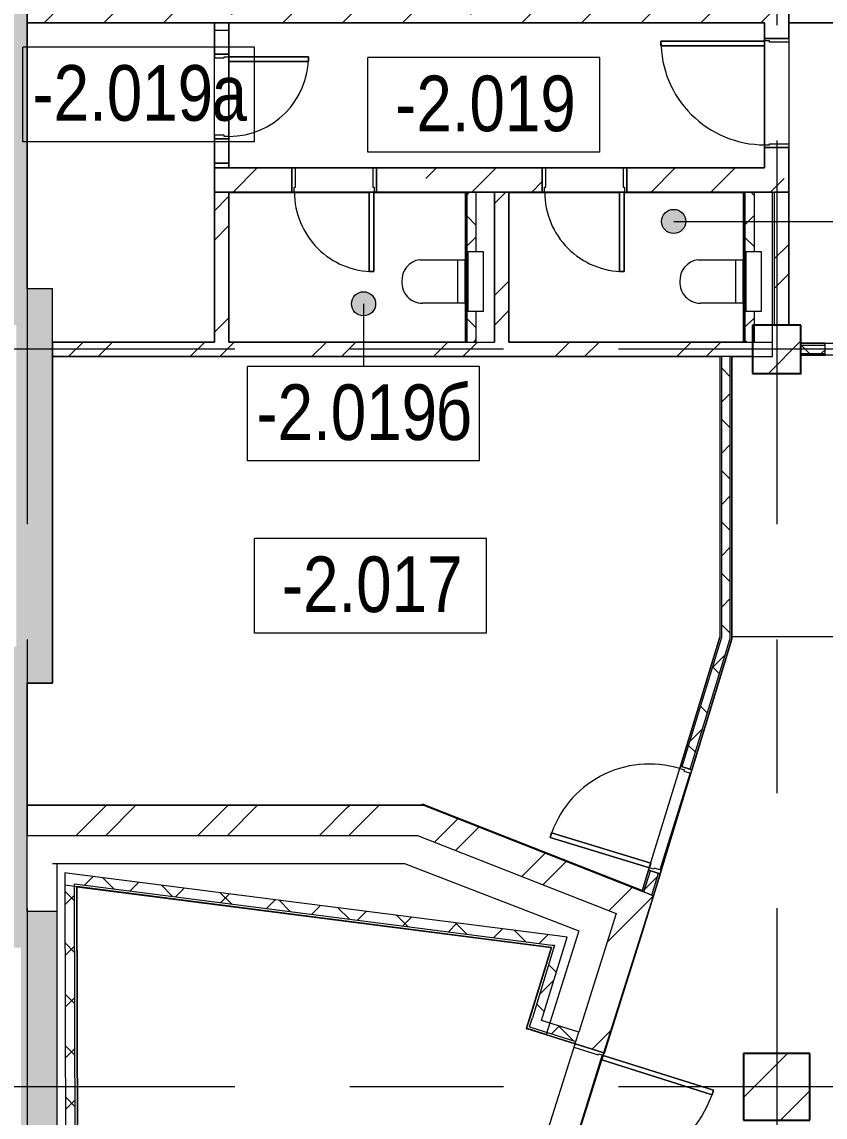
# Model space of a CAD drawing. Header units: millimetres. Extents: x 48966 to 155647, y -43515 to 30475.
# Drawn here: x 57289 to 63932, y -3933 to 5125 of the extents above; entities that cross this region are included whole.
import ezdxf

# ---------------------------------------------------------------- set-up
doc = ezdxf.new("R2010")
doc.units = ezdxf.units.MM
doc.linetypes.add('Осевые', pattern=[6350, 1270, -952.5, 3175, -952.5])
doc.linetypes.add('Штрих', pattern=[1270, 635, -635])
for name, color, linetype, lineweight in [('Двери', 7, 'Continuous', 9), ('Каркас несущий-1', 7, 'Штрих', 9), ('Каркас_Импост', 7, 'Continuous', 9), ('Колонны', 7, 'Continuous', 9), ('Колонны-1', 7, 'Continuous', 25), ('Линии-1', 7, 'Continuous', 9), ('Марки помещений', 7, 'Continuous', 9), ('Невидимые линии', 7, 'Штрих', 9), ('Общие ребра', 7, 'Continuous', 9), ('Оси-2', 7, 'Осевые', 9), ('Пандус', 7, 'Continuous', 9), ('Панель', 7, 'Continuous', 9), ('Перекрытия', 7, 'Continuous', 9), ('Сантехнические приборы', 7, 'Continuous', 9), ('Стены', 7, 'Continuous', 9), ('Стены-1', 7, 'Continuous', 18), ('Фундамент несущей конструкции', 7, 'Continuous', 9), ('Штриховка разреза-2', 7, 'Continuous', 9)]:
    doc.layers.add(name, color=color, linetype=linetype, lineweight=lineweight)
doc.styles.add('Arial Narrow_2', font='Arial Narrow.ttf', dxfattribs={"height": 460})
pattern_1 = [(45, (0, 0), (-493.914, 493.914), []), (45, (493.9, 0), (-493.914, 493.914), [873.125, -174.625, 6.706, -167.919])]
pattern_2 = [(45, (0, 0), (-212.132, 212.132), []), (135, (0, 0), (-212.132, -212.132), [])]
pattern_3 = [(45, (0, 0), (-502.894, 502.894), []), (45, (0, 762), (-502.894, 502.894), [])]

# ---------------------------------------------------------------- blocks, each defined once
blk = doc.blocks.new('Фундаментная плита - Фундаментная плита-408415-План -2-го этажа на отм_ -16_650')
at = {"layer": 'Фундамент несущей конструкции'}
for p, q in [((57331.6, 3977.1), (57331.6, 2917.1)), ((58881.6, 3977.1), (58881.6, 2477.1)), ((58881.6, 2477.1), (58881.6, 3977.1)), ((58881.6, 2477.1), (57541.6, 2477.1)), ((57541.6, 2477.1), (58881.6, 2477.1))]:
    blk.add_line(p, q, dxfattribs=at)
blk = doc.blocks.new('Колона монолитная16 - Колона монолитная-460652-План -2-го этажа на отм_ -16_650')
at = {"layer": 'Колонны'}
h = blk.add_hatch(dxfattribs=at)
h.set_pattern_fill('FP_9', color=256, style=0, pattern_type=2)
h.set_pattern_definition([(45, (8400, -12200), (-493.914, 493.914), []), (45, (8893.9, -12200), (-493.914, 493.914), [873.125, -174.625, 6.706, -167.919])])
h.paths.add_polyline_path([(71656.6, -16157.9), (72206.6, -16157.9), (72206.6, -15607.9), (71656.6, -15607.9)], flags=0)
at = {"layer": 'Колонны-1'}
for p, q in [((72206.6, -15607.9), (71656.6, -15607.9)), ((71656.6, -15607.9), (71656.6, -16157.9)), ((72206.6, -16157.9), (72206.6, -15607.9)), ((71656.6, -16157.9), (72206.6, -16157.9))]:
    blk.add_line(p, q, dxfattribs=at)
blk = doc.blocks.new('Колона монолитная17 - Колона монолитная-460664-План -2-го этажа на отм_ -16_650')
at = {"layer": 'Колонны'}
h = blk.add_hatch(dxfattribs=at)
h.set_pattern_fill('FP_1', color=256, style=0, pattern_type=2)
h.set_pattern_definition(pattern_1)
h.paths.add_polyline_path([(63331.6, 2217.1), (63731.6, 2217.1), (63731.6, 2617.1), (63331.6, 2617.1)], flags=0)
at = {"layer": 'Колонны-1'}
for p, q in [((63731.6, 2617.1), (63331.6, 2617.1)), ((63331.6, 2617.1), (63331.6, 2217.1)), ((63731.6, 2217.1), (63731.6, 2617.1)), ((63331.6, 2217.1), (63731.6, 2217.1))]:
    blk.add_line(p, q, dxfattribs=at)
blk = doc.blocks.new('Стена монолитная - Стена монолитная-463893-План -2-го этажа на отм_ -16_650')
at = {"layer": 'Штриховка разреза-2'}
h = blk.add_hatch(dxfattribs=at)
h.set_pattern_fill('FP_1', color=256, style=0, pattern_type=2)
h.set_pattern_definition(pattern_1)
h.paths.add_polyline_path([(150600.1, -31682.9), (149464.5, -28562.9), (149198.4, -28562.9), (139688.1, -2433.3), (139941.1, -2341.3), (136416.6, 7342.1), (136163.6, 7250), (133890.1, 13496.5), (133760.5, 13880.3), (133620.2, 14260.4), (133469.4, 14636.3), (133308.1, 15008), (133136.4, 15374.9), (132954.6, 15737), (132762.7, 16093.8), (132560.9, 16445.1), (132349.4, 16790.6), (132128.3, 17130), (131897.8, 17463.2), (131658, 17789.7), (131409.3, 18109.5), (131151.6, 18422.1), (131330.6, 18601.1), (131027.3, 18973.9), (130714.2, 19338.5), (130391.5, 19694.7), (130059.5, 20042.2), (129718.4, 20380.8), (129368.4, 20710.2), (129009.9, 21030.2), (128642.9, 21340.6), (128267.9, 21641.1), (127871.8, 21941.1), (127494.5, 22211.8), (127096.8, 22481.6), (126692, 22740.7), (126280.5, 22989), (125862.5, 23226.3), (125438.4, 23452.4), (125008.5, 23667.2), (124573, 23870.5), (124132.3, 24062.2), (123686.6, 24242.1), (120933.5, 25332.1), (120558.6, 25418.6), (120508, 25147.1), (120076.2, 25222), (119642.8, 25286.9), (119208, 25341.9), (118772.1, 25387), (118335.3, 25422), (117897.8, 25447.1), (117459.8, 25462.1), (117021.6, 25467.1), (109836.6, 25467.1), (109836.6, 25717.1), (100341.6, 25717.1), (100341.6, 25467.1), (61831.6, 25467.1), (61593.5, 25460.9), (61356, 25442.2), (61119.8, 25411.1), (60883, 25367.1), (60654, 25312.1), (60425.6, 25244.4), (60201, 25164.9), (59981, 25073.8), (59766, 24971.2), (59556.6, 24857.5), (59353.5, 24733.1), (59157.2, 24598.1), (58968.2, 24453.1), (58787.1, 24298.4), (58614.3, 24134.5), (58450.3, 23961.7), (58295.6, 23780.5), (58150.6, 23591.5), (58015.7, 23395.2), (57891.2, 23192.1), (57777.5, 22982.8), (57675, 22767.8), (57583.8, 22547.7), (57496.7, 22297.4), (57436.7, 22094.7), (57381.1, 21863.1), (57337.6, 21628.9), (57306.5, 21392.7), (57287.9, 21155.3), (57281.6, 20917.1), (57281.6, 20357.1), (57031.6, 20357.1), (57031.6, 15267.1), (57281.6, 15267.1), (57281.6, 13317.1), (57131.6, 13317.1), (57131.6, 5867.1), (57031.6, 5867.1), (57031.6, 2617.1), (57241.6, 2617.1), (57241.6, -42.9), (57031.6, -42.9), (57031.6, -2532.9), (57281.6, -2532.9), (57281.6, -21042.9), (57031.6, -21042.9), (57031.6, -21692.9), (57037.5, -21931.2), (57055.2, -22169), (57084.5, -22405.7), (57125.5, -22640.6), (57178, -22873.1), (57242, -23102.8), (57317.2, -23329.1), (57403.5, -23551.4), (57500.7, -23769.2), (57608.4, -23981.8), (57726.6, -24189), (57854.8, -24390), (57992.8, -24584.4), (58140.2, -24771.9), (58296.7, -24951.8), (58461.9, -25123.7), (58635.4, -25287.3), (58816.7, -25442.2), (59005.4, -25587.9), (59201.1, -25724.1), (59403.3, -25850.5), (59611.5, -25966.7), (59825.2, -26072.6), (59937, -25832.1), (60094.3, -25902), (60254.3, -25965.6), (60438.7, -26030.2), (74496.4, -30679.5), (74908, -30809.1), (75323.3, -30926.7), (75741.7, -31032.4), (76163, -31125.9), (76586.9, -31207.2), (77012.9, -31276.2), (77440.7, -31332.9), (77870, -31377.3), (77876.6, -31302.9), (78351.8, -31334.6), (78346.6, -31412.9), (78661, -31428.9), (78953.3, -31435.3), (79256.9, -31432.9), (91781.6, -31432.9), (91781.6, -31682.9), (108581.6, -31682.9), (108581.6, -31432.9), (142681.6, -31432.9), (142681.6, -31582.9), (144481.6, -31582.9), (144481.6, -31682.9)], flags=0)
h.paths.add_polyline_path([(150171.6, -31382.9), (143081.6, -31382.9), (143081.6, -31132.9), (108281.6, -31132.9), (108281.6, -31382.9), (92081.6, -31382.9), (92081.6, -31132.9), (79253.4, -31132.9), (78959.8, -31135.3), (78666.2, -31129), (78671.1, -31055.2), (77603.7, -30984), (77598, -31048.9), (77255.9, -31007.4), (76914.8, -30957.8), (76571.6, -30899.6), (76170.1, -30820.9), (75770.9, -30730.9), (75374.4, -30629.8), (74980.8, -30517.7), (74590.6, -30394.7), (60510.8, -25738.1), (60326.8, -25672.2), (60146.1, -25597.6), (59969.2, -25514.3), (59796.5, -25422.7), (59683.8, -25665), (59492, -25553.7), (59305.9, -25433.1), (59125.9, -25303.5), (58952.5, -25165.3), (58786.1, -25018.8), (58627, -24864.3), (58475.6, -24702.2), (58293, -24483.2), (58254.2, -24432.9), (58121.9, -24249.3), (57998.9, -24059.3), (57885.5, -23863.4), (57782, -23662.1), (57688.8, -23455.9), (57605.9, -23245.3), (57533.7, -23030.8), (57472.3, -22812.9), (57421.8, -22592.3), (57382.4, -22369.4), (57354.2, -22144.8), (57337.3, -21919.1), (57331.6, -21611.8), (57331.6, -21342.9), (57581.6, -21342.9), (57581.6, -2232.9), (57331.6, -2232.9), (57331.6, -342.9), (57541.6, -342.9), (57541.6, 2917.1), (57331.6, 2917.1), (57331.6, 13017.1), (57581.6, 13017.1), (57581.6, 15567.1), (57331.6, 15567.1), (57331.6, 20057.1), (57581.6, 20057.1), (57581.6, 20917.1), (57587.9, 21147.2), (57606.5, 21376.6), (57637.6, 21604.7), (57681, 21830.7), (57736.5, 22054.1), (57804.1, 22274.2), (57883.5, 22490.2), (57974.4, 22701.7), (58076.7, 22907.9), (58190, 23108.2), (58313.9, 23302.2), (58448.2, 23489.1), (58592.4, 23668.5), (58746.1, 23839.8), (58908.9, 24002.6), (59080.2, 24156.3), (59259.6, 24300.5), (59446.6, 24434.8), (59640.5, 24558.8), (59840.9, 24672), (60047.1, 24774.3), (60258.5, 24865.3), (60474.6, 24944.6), (60694.6, 25012.2), (60918, 25067.8), (61144.1, 25111.1), (61372.1, 25142.2), (61601.5, 25160.9), (61831.6, 25167.1), (100641.6, 25167.1), (100641.6, 25417.1), (109536.6, 25417.1), (109536.6, 25167.1), (117027.1, 25167.1), (117428.6, 25162.9), (117830.1, 25150.1), (118231.1, 25128.9), (118751.6, 25088.7), (118851.6, 25079.3), (119296.6, 25030.4), (119468.4, 25009.5), (119775.8, 24967.1), (120082.5, 24919.7), (120471.6, 24852.1), (123520.8, 23984.6), (123942.3, 23816.4), (124376, 23629.8), (124771.7, 23448), (125179.1, 23248.1), (125581.3, 23037.9), (125978, 22817.5), (126368.9, 22587.1), (126753.8, 22346.8), (127132.6, 22096.8), (127504.8, 21837.2), (127870.2, 21568.2), (128228.8, 21290), (128580.1, 21002.7), (128954.7, 20678.7), (129260.2, 20401.9), (129588.5, 20088.6), (129966.7, 19707.3), (130024.2, 19647.1), (130334.2, 19313.4), (130635.6, 18972), (130928.1, 18622.9), (130720.2, 18462.1), (131013.1, 18078.6), (131296.5, 17688), (131570.4, 17290.7), (131834.6, 16886.9), (132089, 16476.8), (132333.3, 16060.7), (132572.5, 15629.1), (132791.3, 15211.2), (133004.7, 14778.4), (133207.6, 14340.6), (133399.8, 13897.9), (133581.2, 13450.8), (133751.8, 12999.3), (135984.3, 6865.5), (136237.3, 6957.6), (139556.6, -2162), (139350.5, -2236.9), (145045.2, -17882.9), (145067, -17882.9), (145067, -17942.9), (149041.6, -28862.9), (149254.4, -28862.9), (150061.3, -31079.8)], flags=0)
at = {"layer": 'Стены-1'}
for p, q in [((57331.6, 2917.1), (57331.6, 5567.1)), ((57541.6, 2917.1), (57331.6, 2917.1)), ((57541.6, -342.9), (57541.6, 2917.1)), ((57331.6, -2232.9), (57331.6, -342.9)), ((57331.6, -342.9), (57541.6, -342.9)), ((57581.6, -2232.9), (57331.6, -2232.9)), ((57581.6, -19932.9), (57581.6, -2232.9))]:
    blk.add_line(p, q, dxfattribs=at)
blk = doc.blocks.new('Стена внутренняя4 - Стена внутренняя-468237-План -2-го этажа на отм_ -16_650')
at = {"layer": 'Штриховка разреза-2'}
h = blk.add_hatch(dxfattribs=at)
h.set_pattern_fill('FP_1', color=256, style=0, pattern_type=2)
h.set_pattern_definition(pattern_1)
h.paths.add_polyline_path([(58881.6, 3717.1), (59521.6, 3717.1), (59521.6, 3917.1), (58881.6, 3917.1)], flags=0)
h.paths.add_polyline_path([(63631.6, 3717.1), (63631.6, 4087.1), (63431.6, 4087.1), (63431.6, 3917.1), (62291.6, 3917.1), (62291.6, 3717.1), (63422.7, 3717.1)], flags=0)
h.paths.add_polyline_path([(60221.6, 3717.1), (61591.6, 3717.1), (61591.6, 3917.1), (60221.6, 3917.1)], flags=0)
h.paths.add_polyline_path([(63631.6, 4987.1), (63631.6, 5517.1), (63431.6, 5517.1), (63431.6, 5417.1), (57331.6, 5417.1), (57331.6, 5117.1), (63431.6, 5117.1), (63431.6, 4987.1)], flags=0)
h.paths.add_polyline_path([(63431.6, 6517.1), (63631.6, 6517.1), (63631.6, 8617.1), (57331.6, 8617.1), (57331.6, 8417.1), (63431.6, 8417.1), (63431.6, 6792.3)], flags=0)
h.paths.add_polyline_path([(61761.6, 6817.1), (61761.6, 7017.1), (60761.6, 7017.1), (60761.6, 6817.1)], flags=0)
at = {"layer": 'Стены'}
for p, q in [((63631.6, 6517.1), (63631.6, 8517.1)), ((63429.6, 8417.1), (63431.6, 8417.1)), ((63431.6, 8417.1), (63431.6, 6517.1)), ((63431.6, 5517.1), (63431.6, 6517.1)), ((63431.6, 6517.1), (63631.6, 6517.1)), ((63631.6, 6517.1), (63631.6, 5517.1)), ((63431.6, 5517.1), (63431.6, 5419.1)), ((63631.6, 5517.1), (63431.6, 5517.1)), ((63631.6, 5217.1), (63631.6, 5517.1)), ((63429.6, 5117.1), (63431.6, 5117.1)), ((63431.6, 5117.1), (63431.6, 4987.1)), ((63631.6, 4987.1), (63631.6, 5115.1)), ((63431.6, 4087.1), (63431.6, 4987.1)), ((63431.6, 4987.1), (63631.6, 4987.1)), ((63631.6, 4987.1), (63631.6, 4087.1)), ((63431.6, 4087.1), (63431.6, 3919.1)), ((63631.6, 4087.1), (63431.6, 4087.1)), ((63631.6, 3717.1), (63631.6, 4087.1)), ((59521.6, 3917.1), (60221.6, 3917.1)), ((59521.6, 3717.1), (59521.6, 3917.1)), ((60221.6, 3917.1), (60221.6, 3717.1)), ((61591.6, 3917.1), (62291.6, 3917.1)), ((61591.6, 3717.1), (61591.6, 3917.1)), ((62291.6, 3917.1), (62291.6, 3717.1)), ((60221.6, 3717.1), (59521.6, 3717.1)), ((62291.6, 3717.1), (61591.6, 3717.1))]:
    blk.add_line(p, q, dxfattribs=at)
at = {"layer": 'Стены-1'}
for p, q in [((63631.6, 8617.1), (57331.6, 8617.1)), ((57331.6, 8617.1), (57331.6, 8417.1)), ((63631.6, 8517.1), (63631.6, 8617.1)), ((57331.6, 8417.1), (63429.6, 8417.1)), ((61761.6, 7017.1), (60761.6, 7017.1)), ((60761.6, 7017.1), (60761.6, 6817.1)), ((61761.6, 6817.1), (61761.6, 7017.1)), ((60761.6, 6817.1), (61761.6, 6817.1)), ((63431.6, 6517.1), (63631.6, 6517.1)), ((63631.6, 5517.1), (63431.6, 5517.1)), ((63431.6, 5417.1), (57331.6, 5417.1)), ((57331.6, 5417.1), (57331.6, 5117.1)), ((63431.6, 5419.1), (63431.6, 5417.1)), ((63631.6, 5115.1), (63631.6, 5217.1)), ((57331.6, 5117.1), (63429.6, 5117.1)), ((63431.6, 4987.1), (63631.6, 4987.1)), ((63631.6, 4087.1), (63431.6, 4087.1)), ((59521.6, 3917.1), (58881.6, 3917.1)), ((58881.6, 3917.1), (58881.6, 3717.1)), ((59521.6, 3717.1), (59521.6, 3917.1)), ((61591.6, 3917.1), (60221.6, 3917.1)), ((60221.6, 3917.1), (60221.6, 3717.1)), ((61591.6, 3717.1), (61591.6, 3917.1)), ((63431.6, 3917.1), (62291.6, 3917.1)), ((62291.6, 3917.1), (62291.6, 3717.1)), ((63431.6, 3919.1), (63431.6, 3917.1)), ((58881.6, 3717.1), (59521.6, 3717.1)), ((60221.6, 3717.1), (61591.6, 3717.1)), ((62291.6, 3717.1), (63631.6, 3717.1))]:
    blk.add_line(p, q, dxfattribs=at)
blk = doc.blocks.new('Дверь - Однопольная - ДВ9_21х10-6240713-План -2-го этажа на отм_ -16_650')
at = {"layer": 'Двери'}
for p, q in [((-439, 1083), (-479, 1083)), ((-479, 1083), (-479, 125)), ((-439, 125), (-439, 1083)), ((-479, 125), (-439, 125))]:
    blk.add_line(p, q, dxfattribs=at)
blk.add_arc((-479, 125), 958, 360, 90, dxfattribs=at)
at = {"layer": 'Каркас_Импост'}
for p, q in [((-480, 125), (-500, 125)), ((-500, 125), (-500, -125)), ((-480, 85), (-480, 125)), ((500, 125), (480, 125)), ((480, 125), (480, 85)), ((500, -125), (500, 125)), ((-470, 85), (-480, 85)), ((-470, -125), (-470, 85)), ((480, 85), (470, 85)), ((470, 85), (470, -125)), ((-500, -125), (-470, -125)), ((470, -125), (500, -125))]:
    blk.add_line(p, q, dxfattribs=at)
at = {"layer": 'Панель'}
for p, q in [((-479, 1083), (-439, 1083)), ((-479, 125), (-479, 1083)), ((-439, 1083), (-439, 125)), ((-439, 125), (-479, 125))]:
    blk.add_line(p, q, dxfattribs=at)
blk = doc.blocks.new('Дверь - Однопольная - ДВ4_21х7-7159513-План -2-го этажа на отм_ -16_650')
at = {"layer": 'Двери'}
for p, q in [((-289, 718), (-329, 718)), ((-329, 718), (-329, 60)), ((-289, 60), (-289, 718)), ((-329, 60), (-289, 60))]:
    blk.add_line(p, q, dxfattribs=at)
blk.add_arc((-329, 60), 658, 360, 90, dxfattribs=at)
at = {"layer": 'Каркас_Импост'}
for p, q in [((-330, 60), (-350, 60)), ((-350, 60), (-350, -60)), ((-330, 20), (-330, 60)), ((-320, 20), (-330, 20)), ((-320, -60), (-320, 20)), ((330, 20), (320, 20)), ((320, 20), (320, -60)), ((350, 60), (330, 60)), ((330, 60), (330, 20)), ((350, -60), (350, 60)), ((-350, -60), (-320, -60)), ((320, -60), (350, -60))]:
    blk.add_line(p, q, dxfattribs=at)
at = {"layer": 'Панель'}
for p, q in [((-329, 718), (-289, 718)), ((-329, 60), (-329, 718)), ((-289, 718), (-289, 60)), ((-289, 60), (-329, 60))]:
    blk.add_line(p, q, dxfattribs=at)
blk = doc.blocks.new('Дверь - Однопольная - ДВ4__21х9-7159077-План -2-го этажа на отм_ -16_650')
at = {"layer": 'Двери'}
for p, q in [((-429, -100), (-389, -100)), ((-429, -958), (-429, -100)), ((-389, -100), (-389, -958)), ((-389, -958), (-429, -958))]:
    blk.add_line(p, q, dxfattribs=at)
blk.add_arc((-429, -100), 858, 270, 0, dxfattribs=at)
at = {"layer": 'Каркас_Импост'}
for p, q in [((-450, 100), (-420, 100)), ((-450, -100), (-450, 100)), ((-420, 100), (-420, -60)), ((420, 100), (450, 100)), ((420, -60), (420, 100)), ((450, 100), (450, -100)), ((-430, -60), (-430, -100)), ((-420, -60), (-430, -60)), ((430, -60), (420, -60)), ((430, -100), (430, -60)), ((-430, -100), (-450, -100)), ((450, -100), (430, -100))]:
    blk.add_line(p, q, dxfattribs=at)
at = {"layer": 'Панель'}
for p, q in [((-389, -100), (-429, -100)), ((-429, -100), (-429, -958)), ((-389, -958), (-389, -100)), ((-429, -958), (-389, -958))]:
    blk.add_line(p, q, dxfattribs=at)
blk = doc.blocks.new('Дверь - Однопольная_002 - ДВ6_21х7-6269629-План -2-го этажа на отм_ -16_650')
at = {"layer": 'Двери'}
for p, q in [((-289, 758), (-329, 758)), ((-329, 758), (-329, 100)), ((-289, 100), (-289, 758)), ((-329, 100), (-289, 100))]:
    blk.add_line(p, q, dxfattribs=at)
blk.add_arc((-329, 100), 658, 360, 90, dxfattribs=at)
at = {"layer": 'Каркас_Импост'}
for p, q in [((-330, 100), (-350, 100)), ((-350, 100), (-350, -100)), ((-330, 60), (-330, 100)), ((350, 100), (330, 100)), ((330, 100), (330, 60)), ((350, -100), (350, 100)), ((-320, 60), (-330, 60)), ((-320, -100), (-320, 60)), ((330, 60), (320, 60)), ((320, 60), (320, -100)), ((-350, -100), (-320, -100)), ((320, -100), (350, -100))]:
    blk.add_line(p, q, dxfattribs=at)
at = {"layer": 'Панель'}
for p, q in [((-329, 758), (-289, 758)), ((-329, 100), (-329, 758)), ((-289, 758), (-289, 100)), ((-289, 100), (-329, 100))]:
    blk.add_line(p, q, dxfattribs=at)
blk = doc.blocks.new('Дверь - Однопольная - ДВ4_21х9-6240619-План -2-го этажа на отм_ -16_650')
at = {"layer": 'Двери'}
for p, q in [((-389, 908), (-429, 908)), ((-429, 908), (-429, 50)), ((-389, 50), (-389, 908)), ((-429, 50), (-389, 50))]:
    blk.add_line(p, q, dxfattribs=at)
blk.add_arc((-429, 50), 858, 360, 90, dxfattribs=at)
at = {"layer": 'Каркас_Импост'}
for p, q in [((-430, 50), (-450, 50)), ((-450, 50), (-450, -50)), ((-430, 10), (-430, 50)), ((-420, 10), (-430, 10)), ((-420, -50), (-420, 10)), ((430, 10), (420, 10)), ((420, 10), (420, -50)), ((450, 50), (430, 50)), ((430, 50), (430, 10)), ((450, -50), (450, 50)), ((-450, -50), (-420, -50)), ((420, -50), (450, -50))]:
    blk.add_line(p, q, dxfattribs=at)
at = {"layer": 'Панель'}
for p, q in [((-429, 908), (-389, 908)), ((-429, 50), (-429, 908)), ((-389, 908), (-389, 50)), ((-389, 50), (-429, 50))]:
    blk.add_line(p, q, dxfattribs=at)
blk = doc.blocks.new('Унитаз_встраиваемый - Обычный _ Vitra 748-4800 _каркасные_-5137914-План -2-го этажа на отм_ -16_650')
at = {"layer": 'Сантехнические приборы'}
for p, q in [((245, 155), (-245, 155)), ((-245, 155), (-245, 25)), ((245, 25), (245, 155)), ((-245, 25), (245, 25)), ((-180, -371.5), (-180, 0)), ((-180, 0), (179.4, 0)), ((179.4, 0), (179.4, -351)), ((-180, -60), (179.4, -60))]:
    blk.add_line(p, q, dxfattribs=at)
for centre, start, end in [((9.9, -351), 266.33454, 0), ((-11.8, -351), 186.94025, 273.66546)]:
    blk.add_arc(centre, 169.5, start, end, dxfattribs=at)
blk = doc.blocks.new('Фундаментная плита1 - Фундаментная плита-5964020-План -2-го этажа на отм_ -16_650')
at = {"layer": 'Фундамент несущей конструкции'}
for p, q in [((57331.6, 3977.1), (57331.6, 2917.1)), ((58881.6, 3977.1), (58881.6, 2477.1)), ((58881.6, 2477.1), (58881.6, 3977.1)), ((58881.6, 2477.1), (57541.6, 2477.1)), ((57541.6, 2477.1), (58881.6, 2477.1))]:
    blk.add_line(p, q, dxfattribs=at)
blk = doc.blocks.new('105_Перемычка_Уголок_ ПН - Тип1_Уголок или ПН ГКЛ-7159543-План -2-го этажа на отм_ -16_650')
at = {"layer": 'Невидимые линии'}
for p, q in [((-550, -60), (-550, 60)), ((-550, 60), (550, 60)), ((550, -60), (550, 60)), ((550, 60), (550, -60)), ((550, -60), (-550, -60))]:
    blk.add_line(p, q, dxfattribs=at)
blk = doc.blocks.new('Марка помещения_Р - Марка помещения-4575829-План -2-го этажа на отм_ -16_650')
at = {"layer": 'Марки помещений'}
for p, q in [((-4.79375, -1.95625), (-4.79375, 1.95625)), ((4.79375, 1.95625), (-4.79375, 1.95625)), ((4.79375, -1.95625), (4.79375, 1.95625)), ((4.79375, -1.95625), (-4.79375, -1.95625))]:
    blk.add_line(p, q, dxfattribs=at)

msp = doc.modelspace()

# ---------------------------------------------------------------- hatches: boundary and pattern name
at = {"layer": 'Марки помещений'}
h = msp.add_hatch(color=256, dxfattribs=at)
edge = h.paths.add_edge_path(flags=0)
edge.add_arc((62679.4, 3474.5), 100, 0, 360)
h = msp.add_hatch(color=256, dxfattribs=at)
edge = h.paths.add_edge_path(flags=0)
edge.add_arc((60114.4, 2793.2), 100, 0, 360)
at = {"layer": 'Штриховка разреза-2'}
h = msp.add_hatch(dxfattribs=at)
h.set_pattern_fill('FP_54', color=256, style=0, pattern_type=2)
h.set_pattern_definition(pattern_3)
h.paths.add_polyline_path([(59001.6, 2477.1), (59001.6, 3717.1), (58881.6, 3717.1), (58881.6, 2477.1)], flags=0)
h = msp.add_hatch(dxfattribs=at)
h.set_pattern_fill('FP_53', color=256, style=0, pattern_type=2)
h.set_pattern_definition(pattern_2)
h.paths.add_polyline_path([(60976.6, 2477.1), (61046.6, 2477.1), (61046.6, 2732.1), (60976.6, 2732.1), (60976.6, 3222.1), (61046.6, 3222.1), (61046.6, 3716.1), (60971.6, 3716.1), (60971.6, 2477.1)], flags=0)
h = msp.add_hatch(dxfattribs=at)
h.set_pattern_fill('FP_54', color=256, style=0, pattern_type=2)
h.set_pattern_definition(pattern_3)
h.paths.add_polyline_path([(61316.6, 2477.1), (61316.6, 3717.1), (61196.6, 3717.1), (61196.6, 2477.1)], flags=0)
h = msp.add_hatch(dxfattribs=at)
h.set_pattern_fill('FP_53', color=256, style=0, pattern_type=2)
h.set_pattern_definition(pattern_2)
h.paths.add_polyline_path([(63271.6, 2477.1), (63346.6, 2477.1), (63346.6, 2732.1), (63276.6, 2732.1), (63276.6, 3222.1), (63346.6, 3222.1), (63346.6, 3716.1), (63271.6, 3716.1)], flags=0)
h = msp.add_hatch(dxfattribs=at)
h.set_pattern_fill('FP_54', color=256, style=0, pattern_type=2)
h.set_pattern_definition(pattern_3)
h.paths.add_polyline_path([(63631.6, 2617.1), (63631.6, 3717.1), (63511.6, 3717.1), (63511.6, 2617.1)], flags=0)
h = msp.add_hatch(dxfattribs=at)
h.set_pattern_fill('FP_54', color=256, style=0, pattern_type=2)
h.set_pattern_definition(pattern_3)
h.paths.add_polyline_path([(61729.6, 2357.1), (63496.6, 2357.1), (63496.6, 2477.1), (57541.6, 2477.1), (57541.6, 2357.1), (60036.4, 2357.1)], flags=0)
h = msp.add_hatch(dxfattribs=at)
h.set_pattern_fill('FP_53', color=256, style=0, pattern_type=2)
h.set_pattern_definition(pattern_2)
h.paths.add_polyline_path([(71681.6, 2382.1), (71681.6, 2452.1), (64931.6, 2452.1), (64931.6, 2382.1), (66809, 2382.1)], flags=0)
h.paths.add_polyline_path([(63731.6, 2382.1), (63931.6, 2382.1), (63931.6, 2452.1), (63731.6, 2452.1)], flags=0)
h = msp.add_hatch(dxfattribs=at)
h.set_pattern_fill('FP_53', color=256, style=0, pattern_type=2)
h.set_pattern_definition(pattern_2)
h.paths.add_polyline_path([(63146.6, 24.5), (63146.6, 2357.1), (63076.6, 2357.1), (63076.6, 35)], flags=0)
h = msp.add_hatch(dxfattribs=at)
h.set_pattern_fill('FP_53', color=256, style=0, pattern_type=2)
h.set_pattern_definition(pattern_2)
h.paths.add_polyline_path([(62497.9, -2096.7), (62553.2, -1915.8), (62486.3, -1895.4), (62432.6, -2071)], flags=0)
h.paths.add_polyline_path([(62816.4, -1055.2), (63146.6, 24.5), (63076.6, 35), (62749.5, -1034.7), (62767.6, -1040.2)], flags=0)
h = msp.add_hatch(dxfattribs=at)
h.set_pattern_fill('FP_54', color=256, style=0, pattern_type=2)
h.set_pattern_definition(pattern_3)
h.paths.add_polyline_path([(60561.5, -1602.9), (59926.6, -1352.9), (57331.6, -1352.9), (57331.6, -1602.9), (60036.4, -1602.9)], flags=0)
h = msp.add_hatch(dxfattribs=at)
h.set_pattern_fill('FP_54', color=256, style=0, pattern_type=2)
h.set_pattern_definition(pattern_3)
h.paths.add_polyline_path([(62203.4, -2249.5), (62278.7, -2010.4), (60608.9, -1352.9), (59926.6, -1352.9), (61729.6, -2062.9)], flags=0)
h = msp.add_hatch(dxfattribs=at)
h.set_pattern_fill('FP_53', color=256, style=0, pattern_type=2)
h.set_pattern_definition(pattern_2)
h.paths.add_polyline_path([(61694.1, -2512.3), (61717.8, -2434.7), (57745.4, -1925.6), (57745.6, -2006.3), (61674, -2509.7)], flags=0)
h.paths.add_polyline_path([(57743.6, -2006), (57743.4, -1925.3), (57643.3, -1912.5), (57643.6, -1993.2), (57723.6, -2003.4)], flags=0)
h = msp.add_hatch(dxfattribs=at)
h.set_pattern_fill('FP_53', color=256, style=0, pattern_type=2)
h.set_pattern_definition(pattern_2)
h.paths.add_polyline_path([(57734.9, -6116.4), (57723.7, -2025.6), (57643.6, -2015.4), (57654.8, -6084.9)], flags=0)
h.paths.add_polyline_path([(57723.6, -2023.6), (57723.6, -2003.4), (57643.6, -1993.2), (57643.6, -2013.4)], flags=0)
h = msp.add_hatch(dxfattribs=at)
h.set_pattern_fill('FP_54', color=256, style=0, pattern_type=2)
h.set_pattern_definition(pattern_3)
h.paths.add_polyline_path([(61098.1, -6587.9), (61801.6, -4356.1), (61563.1, -4280.9), (60859.7, -6512.7), (60883, -6520)], flags=0)
h.paths.add_polyline_path([(62102.2, -3402.3), (62511.9, -2102.3), (62278.7, -2010.4), (61863.7, -3327.2), (62058, -3388.4)], flags=0)
h = msp.add_hatch(dxfattribs=at)
h.set_pattern_fill('FP_53', color=256, style=0, pattern_type=2)
h.set_pattern_definition(pattern_2)
h.paths.add_polyline_path([(61587.3, -3135.2), (61798.3, -2445), (61717.8, -2434.7), (61511, -3111.2)], flags=0)
h = msp.add_hatch(dxfattribs=at)
h.set_pattern_fill('FP_53', color=256, style=0, pattern_type=2)
h.set_pattern_definition(pattern_2)
h.paths.add_polyline_path([(61869.7, -3308.1), (61893.8, -3231.8), (61511, -3111.2), (61487.6, -3187.7), (61866, -3306.9)], flags=0)

# ---------------------------------------------------------------- linework, layer by layer
at = {"layer": 'Линии-1'}
for p, q in [((57541.6, -1836.2), (60452.5, -1836.2)), ((57581.6, -6759.3), (57581.6, -1836.2)), ((60452.5, -1836.2), (61895.7, -2391.2)), ((61668, -2529.2), (57743.7, -2026.2)), ((57743.7, -2026.2), (57754.6, -6016.7)), ((61895.7, -2391.2), (61625.2, -3249.6)), ((61463.3, -3198.6), (61668, -2529.2)), ((61625.2, -3249.6), (61463.3, -3198.6)), ((61625.2, -3249.6), (61864.4, -3325))]:
    msp.add_line(p, q, dxfattribs=at)
at = {"layer": 'Марки помещений'}
for p, q in [((62679.4, 3474.5), (64988.4, 3474.5)), ((60114.4, 2793.2), (60114.4, 2276))]:
    msp.add_line(p, q, dxfattribs=at)
for centre in [(62679.4, 3474.5), (60114.4, 2793.2)]:
    msp.add_circle(centre, 100, dxfattribs=at)
at = {"layer": 'Общие ребра'}
for p, q in [((58881.6, 5117.1), (58881.6, 4857.1)), ((59001.6, 4857.1), (59001.6, 5117.1)), ((58881.6, 4157.1), (58881.6, 3917.1)), ((59001.6, 3917.1), (59001.6, 4157.1)), ((60971.6, 2477.1), (60971.6, 3716.1)), ((61046.6, 3222.1), (61046.6, 3716.1)), ((63271.6, 2477.1), (63271.6, 3716.1)), ((63346.6, 3222.1), (63346.6, 3716.1)), ((61046.6, 2477.1), (61046.6, 2732.1)), ((63346.6, 2477.1), (63346.6, 2732.1)), ((60956.6, 2477.1), (60971.6, 2477.1)), ((60971.6, 2477.1), (61046.6, 2477.1)), ((61046.6, 2477.1), (61196.6, 2477.1)), ((63256.6, 2477.1), (63271.6, 2477.1)), ((63271.6, 2477.1), (63346.6, 2477.1)), ((63346.6, 2477.1), (63496.6, 2477.1)), ((63731.6, 2452.1), (63931.6, 2452.1)), ((63931.6, 2467.1), (63733.6, 2467.1)), ((63076.6, 2357.1), (63061.6, 2357.1)), ((63076.6, 35), (63076.6, 2357.1)), ((63146.6, 2357.1), (63076.6, 2357.1)), ((63161.6, 2357.1), (63146.6, 2357.1)), ((63146.6, 24.5), (63146.6, 2357.1)), ((63731.6, 2382.1), (63931.6, 2382.1)), ((63731.6, 2367.1), (63931.6, 2367.1)), ((63061.6, 37.2), (62735.2, -1030.3)), ((62749.5, -1034.7), (63076.6, 35)), ((62816.4, -1055.2), (63146.6, 24.5)), ((62830.8, -1059.6), (63161.6, 22.3)), ((63161.6, 22.3), (62830.8, -1059.6)), ((62472, -1891), (62418.6, -2065.5)), ((62432.6, -2071), (62486.3, -1895.4)), ((62497.9, -2096.7), (62553.2, -1915.8)), ((62511.9, -2102.3), (62567.6, -1920.2)), ((62567.6, -1920.2), (62511.9, -2102.3)), ((57723.7, -2025.6), (57643.6, -2015.4)), ((57723.6, -2003.4), (57743.6, -2006)), ((57723.6, -2023.6), (57723.6, -2003.4)), ((57734.7, -6030.4), (57723.7, -2025.6)), ((57743.7, -2028.2), (57723.7, -2025.6)), ((57745.6, -2006.3), (61674, -2509.7)), ((62102.2, -3402.3), (62511.9, -2102.3)), ((62511.9, -2102.3), (62102.2, -3402.3)), ((61694.1, -2512.3), (61511, -3111.2)), ((61674, -2509.7), (61694.1, -2512.3)), ((61487.6, -3187.7), (61511, -3111.2)), ((61487.6, -3187.7), (61869.7, -3308.1)), ((61869.7, -3308.1), (61893.8, -3231.8)), ((61863.7, -3327.2), (61869.7, -3308.1))]:
    msp.add_line(p, q, dxfattribs=at)
at = {"layer": 'Оси-2'}
for p, q in [((57331.6, 25417.1), (57331.6, -41737.8)), ((63531.6, 25417.1), (63531.6, -41737.8)), ((150171.6, 2417.1), (50565.6, 2417.1)), ((150171.6, -3682.9), (50565.6, -3682.9))]:
    msp.add_line(p, q, dxfattribs=at)
at = {"layer": 'Пандус'}
for p, q in [((63161.6, 2357.1), (63161.6, 42.3)), ((63161.6, 42.3), (65361.6, 42.3))]:
    msp.add_line(p, q, dxfattribs=at)
at = {"layer": 'Перекрытия'}
for p, q in [((58881.6, 5117.1), (57331.6, 5117.1)), ((57331.6, 5117.1), (57331.6, 2917.1)), ((58881.6, 4857.1), (58881.6, 5117.1)), ((63431.6, 5117.1), (59001.6, 5117.1)), ((59001.6, 5117.1), (59001.6, 3917.1)), ((63431.6, 3917.1), (63431.6, 5117.1)), ((65081.6, 5117.1), (63631.6, 5117.1)), ((63631.6, 5117.1), (63631.6, 4987.1)), ((63631.6, 4987.1), (63431.6, 4987.1)), ((63431.6, 4987.1), (63431.6, 4087.1)), ((59001.6, 4857.1), (58881.6, 4857.1)), ((59001.6, 4157.1), (59001.6, 4857.1)), ((58881.6, 2477.1), (58881.6, 4157.1)), ((58881.6, 4157.1), (59001.6, 4157.1)), ((63431.6, 4087.1), (63631.6, 4087.1)), ((63631.6, 4087.1), (63631.6, 2617.1)), ((59001.6, 3917.1), (63431.6, 3917.1)), ((60221.6, 3917.1), (59521.6, 3917.1)), ((59521.6, 3917.1), (59521.6, 3717.1)), ((60221.6, 3717.1), (60221.6, 3917.1)), ((62291.6, 3917.1), (61591.6, 3917.1)), ((61591.6, 3917.1), (61591.6, 3717.1)), ((62291.6, 3717.1), (62291.6, 3917.1)), ((59521.6, 3717.1), (59001.6, 3717.1)), ((59001.6, 3717.1), (59001.6, 2477.1)), ((60956.6, 3717.1), (60221.6, 3717.1)), ((60956.6, 2477.1), (60956.6, 3717.1)), ((61591.6, 3717.1), (61316.6, 3717.1)), ((61316.6, 3717.1), (61316.6, 2477.1)), ((63256.6, 3717.1), (62291.6, 3717.1)), ((63256.6, 2477.1), (63256.6, 3717.1)), ((63631.6, 2617.1), (63731.6, 2617.1)), ((63731.6, 2617.1), (63731.6, 2467.1)), ((57541.6, 2477.1), (58881.6, 2477.1)), ((59001.6, 2477.1), (60956.6, 2477.1)), ((61316.6, 2477.1), (63256.6, 2477.1)), ((63731.6, 2467.1), (71681.6, 2467.1)), ((63061.6, 2357.1), (57541.6, 2357.1)), ((57541.6, 2357.1), (57541.6, -342.9)), ((63331.6, 2357.1), (63161.6, 2357.1)), ((63161.6, 2357.1), (63161.6, 22.3)), ((63331.6, 2217.1), (63331.6, 2357.1)), ((65361.6, 2367.1), (63731.6, 2367.1)), ((63731.6, 2367.1), (63731.6, 2217.1)), ((63731.6, 2217.1), (63331.6, 2217.1)), ((62735.2, -1030.3), (63061.6, 37.2)), ((57541.6, -342.9), (57331.6, -342.9)), ((57331.6, -342.9), (57331.6, -1352.9)), ((62816.5, -1086.6), (62566.1, -1888.4)), ((62567.6, -1920.2), (62830.8, -1059.6)), ((62830.8, -1059.6), (62735.2, -1030.3)), ((57331.6, -1352.9), (60608.9, -1352.9)), ((60608.9, -1352.9), (62418.6, -2065.5)), ((62418.6, -2065.5), (62472, -1891)), ((62472, -1891), (62567.6, -1920.2)), ((61668, -2529.2), (57743.7, -2026.2)), ((57743.7, -2028.2), (57754.6, -6016.7)), ((61462.7, -3200.8), (61668, -2529.2)), ((62102.2, -3402.3), (61462.7, -3200.8)), ((61801.6, -4356.1), (62102.2, -3402.3)), ((62088, -3418.9), (61801.8, -4335.2)), ((63256.6, -3957.9), (63256.6, -3407.9)), ((63256.6, -3407.9), (63806.6, -3407.9)), ((63806.6, -3407.9), (63806.6, -3957.9))]:
    msp.add_line(p, q, dxfattribs=at)
at = {"layer": 'Стены'}
for p, q in [((58881.6, 4157.1), (58881.6, 4857.1)), ((58881.6, 4857.1), (59001.6, 4857.1)), ((59001.6, 4857.1), (59001.6, 4157.1)), ((59001.6, 4157.1), (58881.6, 4157.1)), ((63931.6, 2467.1), (64931.6, 2467.1)), ((63931.6, 2372.3), (63931.6, 2467.1)), ((62472, -1891), (62735.2, -1030.3)), ((62830.8, -1059.6), (62567.6, -1920.2)), ((62735.2, -1030.3), (62830.8, -1059.6)), ((62567.6, -1920.2), (62472, -1891)), ((61563.1, -4280.9), (61863.7, -3327.2)), ((61863.7, -3327.2), (62102.2, -3402.3)), ((62102.2, -3402.3), (61801.6, -4356.1))]:
    msp.add_line(p, q, dxfattribs=at)
at = {"layer": 'Стены-1'}
for p, q in [((63631.6, 5217.1), (63631.6, 5117.1)), ((57331.6, 5115.1), (57331.6, 2919.1)), ((57333.6, 2919.1), (57333.6, 5115.1)), ((59001.6, 5117.1), (58881.6, 5117.1)), ((63631.6, 5117.1), (64981.6, 5117.1)), ((58881.6, 4857.1), (59001.6, 4857.1)), ((59001.6, 4157.1), (58881.6, 4157.1)), ((58881.6, 3917.1), (59001.6, 3917.1)), ((63429.6, 3919.1), (59006.6, 3919.1)), ((59006.6, 3917.1), (63431.6, 3917.1)), ((63431.6, 3917.1), (63431.6, 3919.1)), ((59001.6, 3717.1), (58881.6, 3717.1)), ((58881.6, 3717.1), (58881.6, 2477.1)), ((59001.6, 2477.1), (59001.6, 3717.1)), ((60954.6, 3717.1), (59001.6, 3717.1)), ((59001.6, 3717.1), (59001.6, 3715.1)), ((59006.6, 3715.1), (60160.6, 3715.1)), ((60200.6, 3715.1), (60954.6, 3715.1)), ((60956.6, 3716.1), (60956.6, 2477.1)), ((61196.6, 3716.1), (60956.6, 3716.1)), ((61316.6, 3717.1), (61196.6, 3717.1)), ((61196.6, 3717.1), (61196.6, 2477.1)), ((61196.6, 2477.1), (61196.6, 3716.1)), ((61316.6, 2477.1), (61316.6, 3717.1)), ((63254.6, 3717.1), (61316.6, 3717.1)), ((61316.6, 3717.1), (61316.6, 3715.1)), ((61321.6, 3715.1), (62230.6, 3715.1)), ((62270.6, 3715.1), (63254.6, 3715.1)), ((63256.6, 3717.1), (63254.6, 3717.1)), ((63254.6, 3715.1), (63254.6, 2482.1)), ((63256.6, 2482.1), (63256.6, 3717.1)), ((63256.6, 3716.1), (63256.6, 2477.1)), ((63496.6, 3716.1), (63256.6, 3716.1)), ((63496.6, 2477.1), (63496.6, 3716.1)), ((63631.6, 3717.1), (63511.6, 3717.1)), ((63511.6, 3717.1), (63511.6, 2617.1)), ((63631.6, 2617.1), (63631.6, 3717.1)), ((63511.6, 2617.1), (63631.6, 2617.1)), ((58881.6, 2477.1), (57541.6, 2477.1)), ((57541.6, 2477.1), (57541.6, 2357.1)), ((60956.6, 2477.1), (59001.6, 2477.1)), ((63256.6, 2477.1), (61316.6, 2477.1)), ((63496.6, 2357.1), (63496.6, 2477.1)), ((63733.6, 2467.1), (63731.6, 2467.1)), ((63731.6, 2467.1), (63731.6, 2367.1)), ((63931.6, 2367.1), (63931.6, 2467.1)), ((57541.6, 2357.1), (63061.6, 2357.1)), ((63061.6, 2357.1), (63061.6, 37.2)), ((63161.6, 2357.1), (63496.6, 2357.1)), ((63161.6, 22.3), (63161.6, 2357.1)), ((63731.6, 2365.1), (63731.6, 2217.1)), ((63733.6, 2215.1), (63733.6, 2365.1)), ((63731.6, 2215.1), (63733.6, 2215.1)), ((62832.7, -1060.2), (63163.6, 22)), ((57333.6, -342.9), (57331.6, -342.9)), ((57331.6, -342.9), (57331.6, -1352.9)), ((57333.6, -1347.9), (57333.6, -344.9)), ((62735.2, -1030.3), (62830.8, -1059.6)), ((62830.8, -1059.6), (62832.7, -1060.2)), ((59926.6, -1352.9), (57331.6, -1352.9)), ((57331.6, -1352.9), (57331.6, -1602.9)), ((57331.6, -1352.9), (57333.6, -1352.9)), ((60608.9, -1352.9), (59926.6, -1352.9)), ((60609.9, -1347.9), (60596.2, -1347.9)), ((62278.7, -2010.4), (60608.9, -1352.9)), ((60608.9, -1352.9), (62416.7, -2064.8)), ((62418.2, -2060), (60609.9, -1347.9)), ((57331.6, -1602.9), (60561.5, -1602.9)), ((60561.5, -1602.9), (62203.4, -2249.5)), ((62567.6, -1920.2), (62472, -1891)), ((57743.4, -1925.3), (57643.3, -1912.5)), ((57643.3, -1912.5), (57643.6, -1993.2)), ((57745.4, -1925.6), (57743.4, -1925.3)), ((61697.7, -2432.1), (57745.4, -1925.6)), ((62411.3, -2438.3), (62569.5, -1920.8)), ((62569.5, -1920.8), (62567.6, -1920.2)), ((57643.6, -1993.2), (57643.6, -2013.4)), ((57643.6, -2013.4), (57643.6, -2015.4)), ((57643.6, -2015.4), (57654.8, -6084.9)), ((61666, -2528.9), (57743.7, -2026.2)), ((57754.6, -6016.7), (57743.7, -2028.2)), ((57743.7, -2028.2), (61665.4, -2530.8)), ((57745.7, -2026.4), (61668, -2529.2)), ((62511.9, -2102.3), (62278.7, -2010.4)), ((62418.6, -2065.5), (62511.9, -2102.3)), ((62203.4, -2249.5), (61893.8, -3231.8)), ((61587.3, -3135.2), (61798.3, -2445)), ((61717.8, -2434.7), (61697.7, -2432.1)), ((61798.3, -2445), (61717.8, -2434.7)), ((62106.9, -3403.8), (62411.3, -2438.3)), ((61665.4, -2530.8), (61460.2, -3202.1)), ((61462.7, -3200.8), (61668, -2529.2)), ((61668, -2529.2), (61491.9, -3105.1)), ((61668, -2529.2), (61666, -2528.9)), ((61491.9, -3105.1), (61468.5, -3181.6)), ((61893.8, -3231.8), (61587.3, -3135.2)), ((61460.2, -3202.1), (61462.1, -3202.7)), ((61468.5, -3181.6), (61462.7, -3200.8)), ((61462.7, -3200.8), (61863.7, -3327.2)), ((61863.7, -3327.2), (62102.2, -3402.3)), ((62102.2, -3402.3), (62106.9, -3403.8))]:
    msp.add_line(p, q, dxfattribs=at)

# ---------------------------------------------------------------- block references
at = {"layer": 'Двери'}
for name, p, rotation in [('Дверь - Однопольная - ДВ4__21х9-7159077-План -2-го этажа на отм_ -16_650', (63531.6, 4537.1), 270), ('Дверь - Однопольная - ДВ4_21х7-7159513-План -2-го этажа на отм_ -16_650', (58941.6, 4507.1), 269.9999999999996), ('Дверь - Однопольная_002 - ДВ6_21х7-6269629-План -2-го этажа на отм_ -16_650', (59871.6, 3817.1), 180), ('Дверь - Однопольная_002 - ДВ6_21х7-6269629-План -2-го этажа на отм_ -16_650', (61941.6, 3817.1), 180), ('Дверь - Однопольная - ДВ4_21х9-6240619-План -2-го этажа на отм_ -16_650', (62651.4, -1475.3), 72.99612038251568), ('Дверь - Однопольная - ДВ9_21х10-6240713-План -2-го этажа на отм_ -16_650', (61832.6, -3841.6), 252.5061203825153)]:
    msp.add_blockref(name, p, dxfattribs=dict(at, rotation=rotation))
at = {"layer": 'Каркас несущий-1', "rotation": 269.9999999999996}
msp.add_blockref('105_Перемычка_Уголок_ ПН - Тип1_Уголок или ПН ГКЛ-7159543-План -2-го этажа на отм_ -16_650', (58941.6, 4507.1), dxfattribs=at)
at = {"layer": 'Колонны'}
for name, p in [('Колона монолитная17 - Колона монолитная-460664-План -2-го этажа на отм_ -16_650', (0, 0)), ('Колона монолитная16 - Колона монолитная-460652-План -2-го этажа на отм_ -16_650', (-8400, 12200))]:
    msp.add_blockref(name, p, dxfattribs=at)
at = {"layer": 'Марки помещений', "xscale": 199.9999999999999, "yscale": 199.9999999999999, "zscale": 199.9999999999999}
for p in [(58254.9, 4525.3), (61109.5, 4438.5), (60114.4, 1884.8), (60172.4, 461.7)]:
    msp.add_blockref('Марка помещения_Р - Марка помещения-4575829-План -2-го этажа на отм_ -16_650', p, dxfattribs=at)
at = {"layer": 'Сантехнические приборы', "rotation": 270.0000000000002}
for p in [(60951.6, 2977.1), (63251.6, 2977.1)]:
    msp.add_blockref('Унитаз_встраиваемый - Обычный _ Vitra 748-4800 _каркасные_-5137914-План -2-го этажа на отм_ -16_650', p, dxfattribs=at)
at = {"layer": 'Стены'}
for name in ['Стена монолитная - Стена монолитная-463893-План -2-го этажа на отм_ -16_650', 'Стена внутренняя4 - Стена внутренняя-468237-План -2-го этажа на отм_ -16_650']:
    msp.add_blockref(name, (0, 0), dxfattribs=at)
at = {"layer": 'Фундамент несущей конструкции'}
for name in ['Фундаментная плита - Фундаментная плита-408415-План -2-го этажа на отм_ -16_650', 'Фундаментная плита1 - Фундаментная плита-5964020-План -2-го этажа на отм_ -16_650']:
    msp.add_blockref(name, (0, 0), dxfattribs=at)

# ---------------------------------------------------------------- texts
at = {"layer": 'Марки помещений', "char_height": 460, "attachment_point": 1, "style": 'Arial Narrow_2'}
for s, insert, width in [('-2.019', (57376, 4767.2), 1795.78), ('\\fArial Narrow|b0|i0|c204|p34|;а', (58857.6, 4767.2), 352.742), ('-2.019', (60375.6, 4680.4), 1795.78), ('-2.019', (59228.5, 2126.6), 1795.78), ('\\fArial Narrow|b0|i0|c204|p34|;б', (60710.1, 2126.6), 368.776), ('-2.017', (59438.5, 703.6), 1795.78)]:
    msp.add_mtext(s, dxfattribs=dict(at, insert=insert, width=width))

doc.saveas('drawing.dxf')
